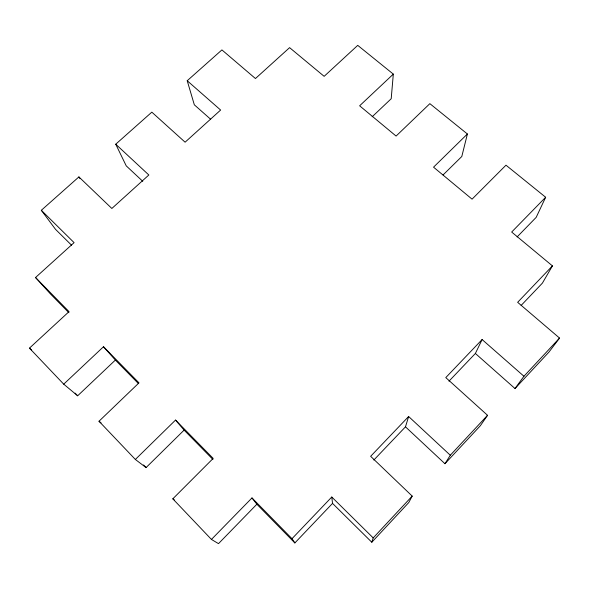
<?xml version="1.0" encoding="UTF-8"?>
<svg xmlns="http://www.w3.org/2000/svg" width="589" height="589" viewBox="0 0 589 589"><rect width="100%" height="100%" fill="white"/><g stroke="black" fill="none" stroke-linecap="round" stroke-linejoin="round"><path stroke-width="0.88" d="M210.663 119.265L194.326 104.813L187.214 80.73L221.913 49.91L255.449 78.536L289.597 47.643L324.149 76.334L357.737 45.36L393.319 74.118L391.206 98.731L372.167 116.769M393.319 74.118L359.636 105.799L396.088 136.066L429.86 103.657L467.401 133.998L461.805 156.49L443.053 174.955M405.482 426.834L408.633 416.511L450.298 455.238L444.953 463.72L405.482 426.834L373.831 460.046M332.535 503.389L294.861 542.94L292.004 538.685L331.776 497.02L332.535 503.389L371.799 542.233L373.205 537.919L412.197 496.1L370.643 456.306L408.633 416.511M467.401 133.998L433.548 167.173L472.061 199.156L505.98 165.185L545.657 197.256L536.189 217.341L517.105 236.94M475.375 353.466L482.111 339.544L523.945 376.253L515.007 388.534L475.375 353.466L448.973 381.186M412.197 496.1L408.773 502.55L371.799 542.233M545.657 197.256L511.672 232.044L552.43 265.889L542.403 283.118L521.125 305.448M482.111 339.544L445.785 377.601L487.537 415.304L480.352 425.722L444.953 463.72M552.43 265.889L517.65 302.312L559.55 338.071L548.926 352.119L515.007 388.534M450.298 455.238L487.537 415.304M523.945 376.253L559.55 338.071M211.444 539.436L251.982 497.933L256.863 504.236L218.497 543.64L211.444 539.436L172.813 498.831L213.181 458.411L175.529 420.075L135.352 459.457L99.004 421.245L138.989 382.865L103.502 346.737L63.715 384.161L29.45 348.143L69.031 311.633L35.531 277.522L74.089 242.639L41.326 210.288L78.904 176.914L111.851 208.469L148.848 174.992L115.731 144.209L151.829 112.153L185.101 142.192L220.625 110.047L187.214 80.73M135.352 459.457L146.057 467.592L184.107 430.11L175.529 420.075M63.715 384.161L77.66 395.786L115.363 360.07L103.502 346.737M172.813 498.831L174.307 499.87M99.004 421.245L101.065 422.902M29.45 348.143L31.46 349.866M142.759 181.302L126.237 165.862L115.731 144.209M331.776 497.02L373.205 537.919M71.512 245.157L55.484 229.305L41.326 210.288M251.982 497.933L292.004 538.685M68.913 312.744L50.301 293.786L35.531 277.522M115.363 360.07L138.378 383.52M184.107 430.11L212.923 459.464M256.863 504.236L294.861 542.94M75.134 393.135L77.66 395.786M143.539 464.949L146.057 467.592M78.904 176.914L79.854 178.482"/></g></svg>
